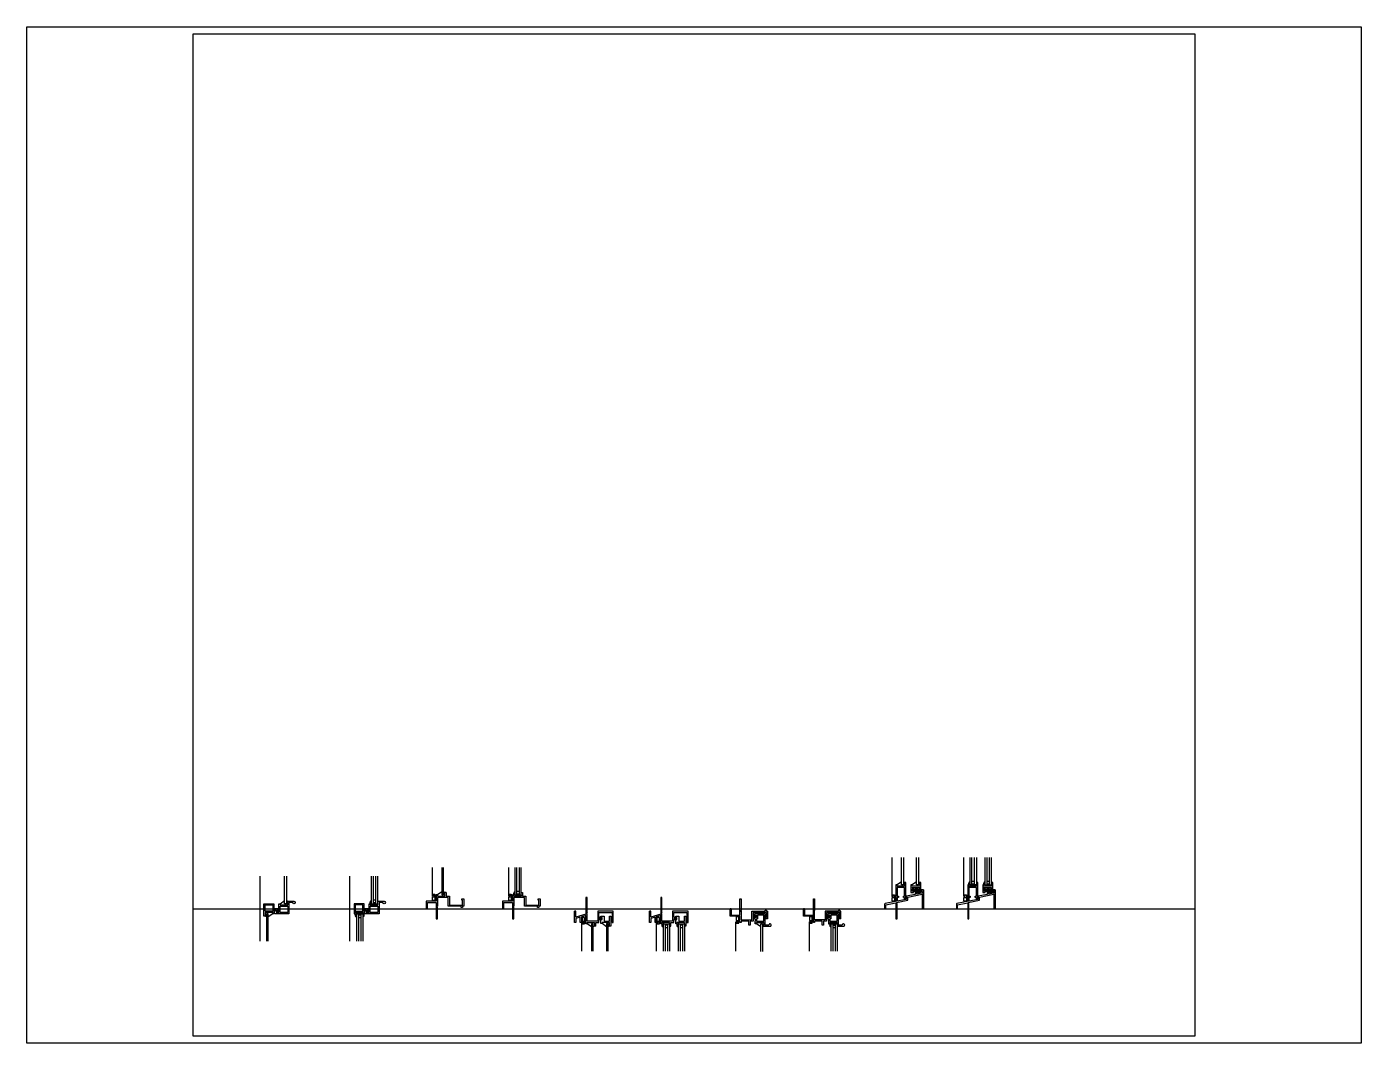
# Paper-space layout 'Layout1' of a CAD drawing. Header units: inches. Extents: x 1.05 to 9.45, y 0.8 to 7.2.
# The model-space entities are those that its viewports show. They can reach past a viewport. Long polylines and large blocks are cut down to what shows.
import ezdxf

# ---------------------------------------------------------------- set-up
doc = ezdxf.new("R2010")
doc.units = ezdxf.units.IN
doc.header["$MEASUREMENT"] = 0
doc.linetypes.add('V-DOT', pattern=[0.125, 0, -0.125])
for name, color, linetype in [('FINE', 70, 'Continuous'), ('MED', 32, 'Continuous'), ('THIN', 151, 'Continuous')]:
    doc.layers.add(name, color=color, linetype=linetype)

# ---------------------------------------------------------------- blocks, each defined once
blk = doc.blocks.new('AecDtl_8525C1')
at = {"layer": 'FINE', "linetype": 'V-DOT'}
blk.add_line((0.7187, 3.25), (0.7187, -3.25), dxfattribs=at)
at = {"layer": 'FINE'}
for p, q in [((2.5, -0.125), (2.625, -0.125)), ((2.5, -0.1875), (2.625, -0.1875)), ((2.5625, -0.0625), (2.625, -0.0625)), ((2.5625, -0.25), (2.625, -0.25))]:
    blk.add_line(p, q, dxfattribs=at)
for points in [[(2.75, 0.5), (2.75, 0.375), (3.5, 0.375), (3.5, 0.75)], [(2, -0.5), (2, -0.375), (1.25, -0.375), (1.25, -0.75)], [(2.5625, -0.0625), (2.5, -0.0625), (2.5, -0.25), (2.5625, -0.25)]]:
    blk.add_lwpolyline(points, dxfattribs=at)
at = {"layer": 'MED'}
for points in [[(3.375, 3.25), (3.375, 0.5), (3.1875, 0.5), (3.1875, 3.25)], [(1.375, -0.8125), (1.25, -0.75), (1.125, -0.75), (1.125, 0.5), (2.125, 0.5), (2.125, 0)], [(2.625, -0.0625), (2.625, 0.5), (2.75, 0.5), (3.1875, 0.8125)], [(1.5625, -3.25), (1.5625, -0.5), (1.375, -0.5), (1.375, -3.25)], [(2.125, -0.5), (2, -0.5), (1.5625, -0.8125)], [(2.5625, -0.0625), (2.5625, 0), (2.125, 0)]]:
    blk.add_lwpolyline(points, dxfattribs=at)
blk.add_lwpolyline([(3.375, 0.8125), (3.5, 0.75), (4.125, 0.75, -2.41421356), (4, 0.625), (3.625, 0.625), (3.625, -0.5), (2.625, -0.5), (2.1875, -0.5)], format="xyb", dxfattribs=at)
at = {"layer": 'THIN'}
for points in [[(2, 0.375), (2, -0.25), (1.25, -0.25), (1.25, 0.375)], [(2.75, -0.375), (2.75, 0.25), (3.5, 0.25), (3.5, -0.375)]]:
    blk.add_lwpolyline(points, close=True, dxfattribs=at)
for points in [[(2.125, 0), (2.125, -0.5)], [(2.125, -0.125), (2.375, -0.125), (2.4375, -0.3125), (2.5625, -0.3125), (2.5625, -0.25)], [(2.1875, -0.5), (2.1875, -0.1875), (2.3125, -0.1875), (2.375, -0.375), (2.625, -0.375)], [(2.625, -0.375), (2.625, -0.0625)]]:
    blk.add_lwpolyline(points, dxfattribs=at)
blk = doc.blocks.new('AecDtl_8525C2')
at = {"layer": 'FINE', "linetype": 'V-DOT'}
blk.add_line((0.7188, -3.25), (0.7188, 3.25), dxfattribs=at)
at = {"layer": 'FINE'}
for p, q in [((3.0625, 0.5), (3.0625, 3.25)), ((3.3125, 0.5), (3.3125, 3.25)), ((3.5, 0.75), (3.5, 3.25)), ((2.75, 0.5), (2.75, 0.6875)), ((3.0625, 0.875), (3.3125, 0.875)), ((3.0625, 0.625), (3.3125, 0.625)), ((1.25, -0.5), (1.25, -0.6875)), ((1.5625, -0.5), (1.5625, -3.25)), ((1.5625, -0.625), (1.8125, -0.625)), ((1.5625, -0.875), (1.8125, -0.875)), ((1.8125, -0.5), (1.8125, -3.25)), ((2.5, -0.125), (2.625, -0.125)), ((2.5, -0.1875), (2.625, -0.1875)), ((2.5625, -0.0625), (2.625, -0.0625)), ((2.5625, -0.25), (2.625, -0.25))]:
    blk.add_line(p, q, dxfattribs=at)
blk.add_lwpolyline([(2.5625, -0.0625), (2.5, -0.0625), (2.5, -0.25), (2.5625, -0.25)], dxfattribs=at)
for centre, radius, start, end in [((2.875, 0.6875), 0.125, 90, 180), ((2.8125, 0.375), 0.1398, 0, 63.434949), ((1.375, -0.6875), 0.125, 180, 270), ((1.3125, -0.375), 0.1398, 296.565051, 0)]:
    blk.add_arc(centre, radius, start, end, dxfattribs=at)
at = {"layer": 'MED'}
for p, q in [((2.875, 0.5), (2.875, 3.25)), ((3.5, 0.5), (3.5, 3.25)), ((2.875, 0.5), (3.5, 0.5)), ((1.375, -0.5), (1.375, -3.25)), ((1.375, -0.5), (2, -0.5)), ((2, -0.5), (2, -3.25))]:
    blk.add_line(p, q, dxfattribs=at)
for points in [[(2, -0.75), (2.125, -0.75), (2.125, 0.5), (1.125, 0.5), (1.125, -0.5), (1.25, -0.5), (1.25, -0.375), (2, -0.375), (2, -0.5)], [(2.5625, -0.0625), (2.5625, 0), (2.125, 0)], [(2.125, -0.125), (2.375, -0.125), (2.4375, -0.3125), (2.5625, -0.3125), (2.5625, -0.25)]]:
    blk.add_lwpolyline(points, dxfattribs=at)
for points in [[(1.25, 0.375), (1.25, -0.25), (2, -0.25), (2, 0.375)], [(2.75, -0.375), (2.75, 0.25), (3.5, 0.25), (3.5, -0.375)]]:
    blk.add_lwpolyline(points, close=True, dxfattribs=at)
blk.add_lwpolyline([(3.5, 0.75), (4.125, 0.75, -2.41421356), (4, 0.625), (3.625, 0.625), (3.625, -0.5), (2.625, -0.5), (2.1875, -0.5), (2.1875, -0.1875), (2.3125, -0.1875), (2.375, -0.375), (2.625, -0.375), (2.625, 0.5), (2.75, 0.5), (2.75, 0.375), (3.5, 0.375), (3.5, 0.5)], format="xyb", dxfattribs=at)
blk = doc.blocks.new('AecDtl_8525F1')
at = {"layer": 'FINE'}
for p, q in [((-0.07, 0.25), (0, 0.25)), ((0, 0.14), (-0.07, 0.25))]:
    blk.add_line(p, q, dxfattribs=at)
at = {"layer": 'FINE', "linetype": 'V-DOT'}
blk.add_lwpolyline([(-0.53, 4.13), (-0.53, 1.31)], dxfattribs=at)
at = {"layer": 'FINE'}
blk.add_lwpolyline([(0, 1.38), (0, 1.25), (0.75, 1.25), (0.75, 1.62)], dxfattribs=at)
blk.add_circle((-0.44, 1.31), 0.0625, dxfattribs=at)
at = {"layer": 'MED'}
for p, q in [((0.75, 1.62), (0.62, 1.69)), ((0.87, 1.62), (0.75, 1.62)), ((-0.13, 0.62), (-0.13, 0.54))]:
    blk.add_line(p, q, dxfattribs=at)
for points in [[(0.44, 4.12), (0.44, 1.38), (0.62, 1.38), (0.62, 4.12)], [(-0.13, 1.38), (-0.13, 0.75), (-1.12, 0.75), (-1.12, 0)], [(-0.5, 1.44), (-0.25, 1.44), (-0.25, 0.81), (-0.5, 0.81), (-0.5, 1.19), (-0.31, 1.19)], [(0.44, 1.69), (0, 1.38), (-0.13, 1.38), (0, 1.38)], [(0.87, 1.62), (0.87, 1.25), (1.19, 1.25), (1.19, 0.37), (2.5, 0.37), (2.5, 0.87), (2.44, 0.87), (2.44, 1), (2.62, 1), (2.62, 0.25), (2.5, 0.25), (2.5, 0.12), (2.38, 0.12), (2.38, 0.25), (1.06, 0.25), (1.06, 1.12), (0, 1.12), (0, 0.25)], [(-1.12, 0), (-1, 0), (-1, 0.62), (-0.13, 0.62), (-0.13, -1), (0, -1), (0, 0.14)]]:
    blk.add_lwpolyline(points, dxfattribs=at)
blk = doc.blocks.new('AecDtl_8525F2')
at = {"layer": 'FINE', "linetype": 'V-DOT'}
blk.add_line((-0.53, 4.13), (-0.53, 1.31), dxfattribs=at)
at = {"layer": 'FINE'}
for p, q in [((0.31, 1.38), (0.31, 4.12)), ((0.56, 1.38), (0.56, 4.12)), ((0, 1.38), (0, 1.56)), ((0.31, 1.75), (0.56, 1.75)), ((0.31, 1.5), (0.56, 1.5)), ((-0.07, 0.25), (0, 0.25)), ((0, 0.14), (-0.07, 0.25))]:
    blk.add_line(p, q, dxfattribs=at)
blk.add_circle((-0.44, 1.31), 0.0625, dxfattribs=at)
for centre, radius, start, end in [((0.12, 1.56), 0.125, 90, 180), ((0.06, 1.25), 0.14, 0, 63.4349)]:
    blk.add_arc(centre, radius, start, end, dxfattribs=at)
at = {"layer": 'MED'}
for p, q in [((0.12, 1.38), (0.12, 4.12)), ((0.75, 1.38), (0.75, 4.12)), ((0.12, 1.38), (0.75, 1.38)), ((-0.13, 0.62), (-0.13, 0.54))]:
    blk.add_line(p, q, dxfattribs=at)
for points in [[(0.75, 1.38), (0.75, 1.25), (0, 1.25), (0, 1.38), (-0.13, 1.38), (-0.13, 0.75), (-1.12, 0.75), (-1.12, 0), (-1, 0), (-1, 0.62), (-0.13, 0.62), (-0.13, -1), (0, -1), (0, 0.14)], [(-0.5, 1.44), (-0.25, 1.44), (-0.25, 0.81), (-0.5, 0.81), (-0.5, 1.19), (-0.31, 1.19)], [(0.75, 1.62), (0.87, 1.62), (0.87, 1.25), (1.19, 1.25), (1.19, 0.37), (2.5, 0.37), (2.5, 0.87), (2.44, 0.87), (2.44, 1), (2.62, 1), (2.62, 0.25), (2.5, 0.25), (2.5, 0.12), (2.38, 0.12), (2.38, 0.25), (1.06, 0.25), (1.06, 1.12), (0, 1.12), (0, 0.25)]]:
    blk.add_lwpolyline(points, dxfattribs=at)
blk = doc.blocks.new('AecDtl_8525H1')
at = {"layer": 'FINE'}
for p, q in [((0, -0.38), (-0.07, -0.5)), ((-0.07, -0.5), (0, -0.5)), ((1.38, -0.87), (1.25, -0.87)), ((1.5, -0.93), (1.25, -0.93)), ((1.5, -0.99), (1.25, -0.99)), ((1.38, -1.06), (1.25, -1.06))]:
    blk.add_line(p, q, dxfattribs=at)
at = {"layer": 'FINE', "linetype": 'V-DOT'}
blk.add_line((-0.53, -4.25), (-0.53, -1.38), dxfattribs=at)
at = {"layer": 'FINE'}
for points in [[(0, -1.5), (0, -1.38), (0.75, -1.38), (0.75, -1.75)], [(2.25, -1.74), (2.25, -1.37), (1.5, -1.37), (1.5, -1.49)]]:
    blk.add_lwpolyline(points, dxfattribs=at)
blk.add_circle((-0.44, -1.38), 0.0625, dxfattribs=at)
at = {"layer": 'MED'}
for p, q in [((0, -1.5), (-0.12, -1.5)), ((0.44, -1.81), (0, -1.5)), ((0.75, -1.75), (0.62, -1.81)), ((0.88, -1.75), (0.75, -1.75))]:
    blk.add_line(p, q, dxfattribs=at)
for points in [[(0, -0.38), (0, 1.12), (-0.12, 1.12), (-0.12, -0.54), (-1.12, -0.84), (-1.12, -0.25), (-1.25, -0.25), (-1.12, -0.25)], [(-0.12, -1.5), (-0.12, -0.67), (-0.56, -0.8), (-0.56, -1.38), (-0.69, -1.38), (-0.69, -0.84), (-1.12, -0.97), (-1.12, -1.38), (-1.25, -1.38), (-1.25, -0.25)], [(-0.5, -1.5), (-0.25, -1.5), (-0.25, -0.88), (-0.5, -0.88), (-0.5, -1.25), (-0.31, -1.25)], [(-0.12, -1.44), (-0.12, -0.67)], [(2.5, -1.38), (2.62, -1.38), (2.62, -0.25), (1.06, -0.25), (1.06, -1.25), (0, -1.25), (0, -0.5)], [(0.62, -4.25), (0.62, -1.5), (0.44, -1.5), (0.44, -4.25)], [(0.88, -1.75), (0.88, -1.38), (1.19, -1.38)], [(1.38, -1.49), (1.38, -1.38)], [(1.94, -1.81), (1.5, -1.49), (1.38, -1.49)], [(2.12, -4.25), (2.12, -1.49), (1.94, -1.49), (1.94, -4.25)], [(2.38, -1.74), (2.25, -1.74), (2.12, -1.81)], [(2.38, -1.38), (2.38, -1.74)]]:
    blk.add_lwpolyline(points, dxfattribs=at)
at = {"layer": 'THIN'}
for points in [[(1.19, -1.38), (1.19, -1.19), (1.25, -1.06), (1.25, -0.88), (1.19, -0.75), (1.19, -0.38), (2.5, -0.38), (2.5, -0.75), (2.44, -0.88), (2.44, -1.06), (2.5, -1.19), (2.5, -1.38)], [(1.38, -1.38), (1.38, -1.06), (1.5, -1.06), (1.5, -0.87), (1.38, -0.87), (1.38, -0.74), (1.69, -0.74), (1.69, -1.24), (2.25, -1.24), (2.25, -0.74), (2.38, -0.74), (2.38, -1.38)]]:
    blk.add_lwpolyline(points, dxfattribs=at)
blk = doc.blocks.new('AecDtl_8525H2')
at = {"layer": 'FINE'}
for p, q in [((0, -0.38), (-0.07, -0.5)), ((-0.07, -0.5), (0, -0.5)), ((1.38, -0.87), (1.25, -0.87)), ((1.5, -0.93), (1.25, -0.93)), ((1.5, -0.99), (1.25, -0.99)), ((1.38, -1.06), (1.25, -1.06)), ((0, -1.5), (0, -1.69)), ((0.31, -1.5), (0.31, -4.25)), ((0.31, -1.62), (0.56, -1.62)), ((0.31, -1.88), (0.56, -1.88)), ((0.56, -1.5), (0.56, -4.25)), ((1.5, -1.5), (1.5, -1.69)), ((1.81, -1.5), (1.81, -4.25)), ((1.81, -1.62), (2.06, -1.62)), ((1.81, -1.88), (2.06, -1.88)), ((2.06, -1.5), (2.06, -4.25))]:
    blk.add_line(p, q, dxfattribs=at)
at = {"layer": 'FINE', "linetype": 'V-DOT'}
blk.add_line((-0.53, -4.25), (-0.53, -1.38), dxfattribs=at)
at = {"layer": 'FINE'}
blk.add_circle((-0.44, -1.38), 0.0625, dxfattribs=at)
for centre, radius, start, end in [((0.12, -1.69), 0.125, 180, 270), ((0.06, -1.38), 0.14, 296.5651, 0), ((1.62, -1.69), 0.125, 180, 270), ((1.56, -1.38), 0.14, 296.5651, 0)]:
    blk.add_arc(centre, radius, start, end, dxfattribs=at)
at = {"layer": 'MED'}
for p, q in [((0.12, -1.5), (0.75, -1.5)), ((0.12, -1.5), (0.12, -4.25)), ((0.75, -1.5), (0.75, -4.25)), ((1.62, -1.5), (1.62, -4.25)), ((1.62, -1.5), (2.25, -1.5)), ((2.25, -1.5), (2.25, -4.25))]:
    blk.add_line(p, q, dxfattribs=at)
for points in [[(0, -0.38), (0, 1.12), (-0.12, 1.12), (-0.12, -0.54), (-1.12, -0.84), (-1.12, -0.25), (-1.25, -0.25), (-1.12, -0.25)], [(0.75, -1.5), (0.75, -1.38), (0, -1.38), (0, -1.5), (-0.12, -1.5), (-0.12, -0.67), (-0.56, -0.8), (-0.56, -1.38), (-0.69, -1.38), (-0.69, -0.84), (-1.12, -0.97), (-1.12, -1.38), (-1.25, -1.38), (-1.25, -0.25)], [(-0.5, -1.5), (-0.25, -1.5), (-0.25, -0.88), (-0.5, -0.88), (-0.5, -1.25), (-0.31, -1.25)], [(-0.12, -1.44), (-0.12, -0.67)], [(2.5, -1.38), (2.62, -1.38), (2.62, -0.25), (1.06, -0.25), (1.06, -1.25), (0, -1.25), (0, -0.5)], [(0.75, -1.75), (0.88, -1.75), (0.88, -1.38), (1.19, -1.38)], [(2.25, -1.5), (2.25, -1.37), (1.5, -1.37), (1.5, -1.5), (1.38, -1.5), (1.38, -1.38)], [(2.38, -1.38), (2.38, -1.75), (2.25, -1.75)]]:
    blk.add_lwpolyline(points, dxfattribs=at)
at = {"layer": 'THIN'}
for points in [[(1.19, -1.38), (1.19, -1.19), (1.25, -1.06), (1.25, -0.88), (1.19, -0.75), (1.19, -0.38), (2.5, -0.38), (2.5, -0.75), (2.44, -0.88), (2.44, -1.06), (2.5, -1.19), (2.5, -1.38)], [(1.38, -1.38), (1.38, -1.06), (1.5, -1.06), (1.5, -0.87), (1.38, -0.87), (1.38, -0.74), (1.69, -0.74), (1.69, -1.24), (2.25, -1.24), (2.25, -0.74), (2.38, -0.74), (2.38, -1.38)]]:
    blk.add_lwpolyline(points, dxfattribs=at)
blk = doc.blocks.new('AecDtl_8525J1')
at = {"layer": 'FINE', "linetype": 'V-DOT'}
blk.add_line((-0.53, -4.25), (-0.53, -1.31), dxfattribs=at)
at = {"layer": 'FINE'}
for p, q in [((0, -0.14), (-0.07, -0.25)), ((-0.07, -0.25), (0, -0.25)), ((1.31, -0.63), (1.19, -0.63)), ((1.5, -0.69), (1.19, -0.69)), ((1.5, -0.75), (1.19, -0.75)), ((1.5, -0.81), (1.19, -0.81)), ((1.31, -0.88), (1.19, -0.88)), ((1.31, -0.5), (1.31, -0.63)), ((1.31, -0.88), (1.31, -1))]:
    blk.add_line(p, q, dxfattribs=at)
blk.add_lwpolyline([(1.5, -1.5), (1.5, -1.38), (2.25, -1.38), (2.25, -1.75)], dxfattribs=at)
blk.add_circle((-0.44, -1.31), 0.0625, dxfattribs=at)
at = {"layer": 'MED'}
for p, q in [((-0.13, -0.63), (-0.13, -0.54)), ((2.25, -1.75), (2.12, -1.81))]:
    blk.add_line(p, q, dxfattribs=at)
for points in [[(-1, 0), (-1.12, 0), (-1, 0), (-1, -0.63), (-0.13, -0.63), (-0.13, 1), (0, 1), (0, -0.14)], [(1.19, -1.25), (0.87, -1.25), (0.87, -1.63), (0.75, -1.63), (0.75, -1.25), (0, -1.25), (0, -1.38), (-0.13, -1.38), (-0.13, -0.75), (-1.12, -0.75), (-1.12, 0)], [(-0.5, -1.44), (-0.25, -1.44), (-0.25, -0.81), (-0.5, -0.81), (-0.5, -1.19), (-0.31, -1.19)], [(0, -0.25), (0, -1.12), (1.06, -1.12), (1.06, -0.25), (2.38, -0.25), (2.38, -0.13), (2.5, -0.13), (2.5, -0.25), (2.62, -0.25), (2.62, -1), (2.44, -1)], [(1.94, -1.81), (1.5, -1.5), (1.38, -1.5), (1.38, -1.25)], [(1.94, -4.26), (1.94, -1.5), (2.12, -1.5), (2.12, -4.26)]]:
    blk.add_lwpolyline(points, dxfattribs=at)
blk.add_lwpolyline([(2.25, -1.75), (2.88, -1.75, 2.414214), (2.75, -1.63), (2.38, -1.63), (2.38, -1)], format="xyb", dxfattribs=at)
at = {"layer": 'THIN'}
for p, q in [((1.31, -0.63), (1.5, -0.63)), ((1.5, -0.88), (1.31, -0.88)), ((1.5, -0.63), (1.5, -0.88))]:
    blk.add_line(p, q, dxfattribs=at)
for points in [[(2.44, -1), (2.44, -0.88), (2.5, -0.88), (2.5, -0.38), (1.19, -0.38), (1.19, -1.25)], [(2.38, -1), (2.38, -0.5), (1.31, -0.5)], [(1.31, -1), (1.38, -1), (1.38, -1.25)]]:
    blk.add_lwpolyline(points, dxfattribs=at)
blk.add_lwpolyline([(2.25, -0.63), (1.62, -0.63), (1.62, -1), (1.5, -1), (1.5, -1.25), (2.25, -1.25)], close=True, dxfattribs=at)
blk = doc.blocks.new('AecDtl_8525J2')
at = {"layer": 'FINE', "linetype": 'V-DOT'}
blk.add_line((-0.53, -4.25), (-0.53, -1.31), dxfattribs=at)
at = {"layer": 'FINE'}
for p, q in [((0, -0.14), (-0.07, -0.25)), ((-0.07, -0.25), (0, -0.25)), ((1.31, -0.63), (1.19, -0.63)), ((1.5, -0.69), (1.19, -0.69)), ((1.5, -0.75), (1.19, -0.75)), ((1.5, -0.81), (1.19, -0.81)), ((1.31, -0.88), (1.19, -0.88)), ((1.31, -0.63), (1.5, -0.63)), ((1.5, -0.88), (1.31, -0.88)), ((1.5, -0.63), (1.5, -0.88)), ((1.5, -1.5), (1.5, -1.69)), ((1.81, -1.5), (1.81, -4.25)), ((1.81, -1.63), (2.06, -1.63)), ((1.81, -1.88), (2.06, -1.88)), ((2.06, -1.5), (2.06, -4.25)), ((2.38, -1.75), (2.25, -1.75))]:
    blk.add_line(p, q, dxfattribs=at)
blk.add_circle((-0.44, -1.31), 0.0625, dxfattribs=at)
for centre, radius, start, end in [((1.62, -1.69), 0.125, 180, 270), ((1.56, -1.38), 0.14, 296.5651, 0)]:
    blk.add_arc(centre, radius, start, end, dxfattribs=at)
at = {"layer": 'MED'}
for p, q in [((-0.13, -0.63), (-0.13, -0.54)), ((1.62, -1.5), (1.62, -4.25)), ((1.62, -1.5), (2.25, -1.5)), ((2.25, -1.5), (2.25, -4.25))]:
    blk.add_line(p, q, dxfattribs=at)
for points in [[(-1, 0), (-1.12, 0), (-1, 0), (-1, -0.63), (-0.13, -0.63), (-0.13, 1), (0, 1), (0, -0.14)], [(1.19, -1.25), (0.87, -1.25), (0.87, -1.63), (0.75, -1.63), (0.75, -1.25), (0, -1.25), (0, -1.38), (-0.13, -1.38), (-0.13, -0.75), (-1.12, -0.75), (-1.12, 0)], [(-0.5, -1.44), (-0.25, -1.44), (-0.25, -0.81), (-0.5, -0.81), (-0.5, -1.19), (-0.31, -1.19)], [(2.62, -1), (2.62, -0.25), (2.5, -0.25), (2.5, -0.13), (2.38, -0.13), (2.38, -0.25), (1.06, -0.25), (1.06, -1.12), (0, -1.12), (0, -0.25)], [(1.38, -1.25), (1.38, -1.5), (1.5, -1.5), (1.5, -1.38), (2.25, -1.38), (2.25, -1.5)], [(2.62, -1), (2.44, -1)]]:
    blk.add_lwpolyline(points, dxfattribs=at)
blk.add_lwpolyline([(2.25, -1.75), (2.88, -1.75, 2.414214), (2.75, -1.63), (2.38, -1.63), (2.38, -1)], format="xyb", dxfattribs=at)
at = {"layer": 'THIN'}
for points in [[(2.44, -1), (2.44, -0.88), (2.5, -0.88), (2.5, -0.38), (1.19, -0.38), (1.19, -1.25)], [(2.38, -1), (2.38, -0.5), (1.31, -0.5), (1.31, -0.63)], [(1.31, -0.88), (1.31, -1), (1.38, -1), (1.38, -1.25)]]:
    blk.add_lwpolyline(points, dxfattribs=at)
blk.add_lwpolyline([(2.25, -0.63), (1.62, -0.63), (1.62, -1), (1.5, -1), (1.5, -1.25), (2.25, -1.25)], close=True, dxfattribs=at)
blk = doc.blocks.new('AecDtl_8525S1')
at = {"layer": 'FINE', "linetype": 'V-DOT'}
blk.add_line((-0.53, 5.12), (-0.53, 1.25), dxfattribs=at)
at = {"layer": 'FINE'}
for p, q in [((1.5, 1.88), (1.81, 1.88)), ((1.5, 1.81), (1.81, 1.81)), ((1.62, 1.94), (1.81, 1.94)), ((1.62, 1.75), (1.81, 1.75)), ((0, 0.5), (-0.07, 0.61)), ((0.94, 1.25), (0.94, 0.94))]:
    blk.add_line(p, q, dxfattribs=at)
for points in [[(0.75, 2.62), (0.75, 2.25), (0, 2.25), (0, 2.38)], [(2.25, 2.62), (2.25, 2.25), (1.5, 2.25), (1.5, 2.38)], [(1.62, 2.06), (1.5, 2.06)], [(2.44, 1.88), (2.44, 1.75)], [(0, 1.25), (0.12, 1.25), (0.12, 1.12), (0, 1.12)], [(0.75, 1.12), (0.62, 1.12), (0.62, 1.25), (0.75, 1.25)]]:
    blk.add_lwpolyline(points, dxfattribs=at)
for points in [[(1.94, 1.59), (2.03, 1.59), (2.03, 2.02, -0.857143), (2.25, 2.02)], [(1.94, 1.56, 0.714286), (2.16, 1.56), (2.16, 1.98), (2.25, 1.98)], [(0.94, 0.94), (0.88, 0.93, 0.357511)]]:
    blk.add_lwpolyline(points, format="xyb", dxfattribs=at)
blk.add_circle((-0.44, 1.25), 0.0625, dxfattribs=at)
at = {"layer": 'MED'}
for p, q in [((0.44, 2.69), (0, 2.38)), ((0.75, 2.62), (0.62, 2.69)), ((0, 2.38), (-0.12, 2.38)), ((-0.12, 2.38), (-0.12, 0.72)), ((0.88, 2.62), (0.75, 2.62)), ((0.88, 0.93), (0.88, 2.62)), ((2.5, 0), (2.62, 0))]:
    blk.add_line(p, q, dxfattribs=at)
for points in [[(0.62, 5.12), (0.62, 2.38), (0.44, 2.38), (0.44, 5.12)], [(2.12, 5.12), (2.12, 2.38), (1.94, 2.38), (1.94, 5.12)], [(1.94, 2.69), (1.5, 2.38), (1.38, 2.38)], [(2.38, 2.62), (2.25, 2.62), (2.12, 2.69)], [(-0.5, 1.38), (-0.25, 1.38), (-0.25, 0.75), (-0.5, 0.75), (-0.5, 1.12), (-0.31, 1.12)], [(0.75, 1.25), (0.75, 2.12), (0, 2.12), (0, 1.25)], [(1.38, 2.38), (1.38, 1.62), (1.62, 1.62), (1.62, 1.75), (1.5, 1.75), (1.5, 1.94), (1.62, 1.94), (1.62, 2.06)], [(1.5, 2.06), (1.5, 2.12), (2.25, 2.12), (2.25, 1.59), (2.38, 1.62), (2.38, 2.62)], [(2.62, 1.88), (2.62, 0), (2.62, 1.88), (2.44, 1.88)], [(0, 1.12), (0, 0.75)], [(0.75, 0.9), (0.75, 1.12)]]:
    blk.add_lwpolyline(points, dxfattribs=at)
for points in [[(2.44, 1.75), (2.5, 1.69), (2.5, 1.56), (1.94, 1.45), (1.94, 1.98, 0.75), (1.81, 1.98), (1.81, 1.43), (0.94, 1.25)], [(0.88, 0.93), (-1.2, 0.51, 0.357511), (-1.25, 0.45), (-1.25, 0), (-1.12, 0), (-1.12, 0.4), (-0.12, 0.6), (-0.12, -1), (0, -1)]]:
    blk.add_lwpolyline(points, format="xyb", dxfattribs=at)
at = {"layer": 'THIN'}
for points in [[(-0.07, 0.61), (1.06, 0.84), (1.06, 1.15), (2.5, 1.44), (2.5, 0)], [(0, -1), (0, 0.5)]]:
    blk.add_lwpolyline(points, dxfattribs=at)
blk = doc.blocks.new('AecDtl_8525S2')
at = {"layer": 'FINE', "linetype": 'V-DOT'}
blk.add_line((-0.53, 5.12), (-0.53, 1.25), dxfattribs=at)
at = {"layer": 'FINE'}
for p, q in [((0.31, 2.38), (0.31, 5.12)), ((0.56, 2.38), (0.56, 5.12)), ((1.81, 2.38), (1.81, 5.12)), ((2.06, 2.38), (2.06, 5.12)), ((0.31, 2.75), (0.56, 2.75)), ((1.81, 2.75), (2.06, 2.75)), ((0, 2.38), (0, 2.56)), ((0.31, 2.5), (0.56, 2.5)), ((1.5, 2.38), (1.5, 2.56)), ((1.5, 1.88), (1.81, 1.88)), ((1.5, 1.81), (1.81, 1.81)), ((1.62, 1.94), (1.81, 1.94)), ((1.62, 1.75), (1.81, 1.75)), ((1.81, 2.5), (2.06, 2.5)), ((0, 0.5), (-0.07, 0.61)), ((0.94, 1.25), (0.94, 0.94))]:
    blk.add_line(p, q, dxfattribs=at)
for points in [[(1.62, 2.06), (1.5, 2.06)], [(2.44, 1.88), (2.44, 1.75)], [(2.44, 1.75), (2.5, 1.69)], [(2.5, 1.69), (2.5, 1.56)], [(0, 1.25), (0.12, 1.25), (0.12, 1.12), (0, 1.12)], [(0.75, 1.12), (0.62, 1.12), (0.62, 1.25), (0.75, 1.25)]]:
    blk.add_lwpolyline(points, dxfattribs=at)
for points in [[(1.94, 1.59), (2.03, 1.59), (2.03, 2.02, -0.857143), (2.25, 2.02)], [(1.94, 1.56, 0.714286), (2.16, 1.56), (2.16, 1.98), (2.25, 1.98)], [(0.94, 0.94), (0.88, 0.93, 0.357511)]]:
    blk.add_lwpolyline(points, format="xyb", dxfattribs=at)
blk.add_circle((-0.44, 1.25), 0.0625, dxfattribs=at)
for centre, radius, start, end in [((0.12, 2.56), 0.125, 90, 180), ((1.62, 2.56), 0.125, 90, 180), ((0.06, 2.25), 0.14, 0, 63.4349), ((1.56, 2.25), 0.14, 0, 63.4349)]:
    blk.add_arc(centre, radius, start, end, dxfattribs=at)
at = {"layer": 'MED'}
for p, q in [((1.62, 2.38), (1.62, 5.12)), ((2.25, 2.38), (2.25, 5.12)), ((0.88, 2.62), (0.75, 2.62)), ((1.62, 2.38), (2.25, 2.38)), ((-0.07, 0.61), (1.06, 0.84)), ((1.06, 0.84), (1.06, 1.15)), ((2.5, 0), (2.62, 0))]:
    blk.add_line(p, q, dxfattribs=at)
for points in [[(0.75, 5.12), (0.75, 2.38), (0.12, 2.38), (0.12, 5.12)], [(-0.5, 1.38), (-0.25, 1.38), (-0.25, 0.75), (-0.5, 0.75), (-0.5, 1.12), (-0.31, 1.12)], [(0.75, 2.38), (0.75, 2.25), (0, 2.25), (0, 2.38), (-0.12, 2.38), (-0.12, 0.72)], [(0.88, 0.93), (0.88, 2.62), (0.75, 2.62)], [(1.06, 1.15), (2.5, 1.44), (2.5, 0)], [(2.25, 2.38), (2.25, 2.25), (1.5, 2.25), (1.5, 2.38), (1.38, 2.38), (1.38, 1.62), (1.62, 1.62)], [(2.38, 1.88), (2.38, 2.62), (2.25, 2.62)], [(2.62, 1.88), (2.62, 0), (2.62, 1.88), (2.44, 1.88)]]:
    blk.add_lwpolyline(points, dxfattribs=at)
for points in [[(2.5, 1.56), (1.94, 1.45), (1.94, 1.98, 0.75), (1.81, 1.98), (1.81, 1.43), (0.94, 1.25)], [(0.88, 0.93), (-1.2, 0.51, 0.357511), (-1.25, 0.45), (-1.25, 0), (-1.12, 0), (-1.12, 0.4), (-0.12, 0.6), (-0.12, -1), (0, -1), (0, 0.5)]]:
    blk.add_lwpolyline(points, format="xyb", dxfattribs=at)
at = {"layer": 'THIN'}
for points in [[(0.75, 1.25), (0.75, 2.12), (0, 2.12), (0, 1.25)], [(1.5, 2.06), (1.5, 2.12), (2.25, 2.12), (2.25, 1.59), (2.38, 1.62), (2.38, 1.88)], [(1.62, 1.62), (1.62, 1.75), (1.5, 1.75), (1.5, 1.94), (1.62, 1.94), (1.62, 2.06)], [(0, 1.12), (0, 0.75)], [(0.75, 0.9), (0.75, 1.12)]]:
    blk.add_lwpolyline(points, dxfattribs=at)

msp = doc.modelspace()

# ---------------------------------------------------------------- linework, layer by layer
msp.add_line((0, 12.7), (100, 12.7))
msp.add_lwpolyline([(0, 0), (100, 0), (100, 100), (0, 100)], close=True)

# ---------------------------------------------------------------- block references
for name, p in [('AecDtl_8525S1', (70.27, 12.7)), ('AecDtl_8525S2', (77.43, 12.7)), ('AecDtl_8525F1', (24.4, 12.7)), ('AecDtl_8525F2', (32.02, 12.7)), ('AecDtl_8525C1', (5.96, 12.7)), ('AecDtl_8525C2', (14.95, 12.7)), ('AecDtl_8525H1', (39.33, 12.7)), ('AecDtl_8525H2', (46.8, 12.7)), ('AecDtl_8525J1', (54.72, 12.7)), ('AecDtl_8525J2', (62.04, 12.7))]:
    msp.add_blockref(name, p)

psp = doc.layouts.get("Layout1")

# ---------------------------------------------------------------- linework, layer by layer
psp.add_lwpolyline([(1.05, 0.8), (1.05, 7.2), (9.45, 7.2), (9.45, 0.8)], close=True)

# ---------------------------------------------------------------- viewports
at = {"layer": '0'}
psp.add_viewport(center=(5.25, 4), size=(8.4, 6.4), view_center_point=(50, 50), view_height=101.466993, dxfattribs=at)

doc.saveas('drawing.dxf')
